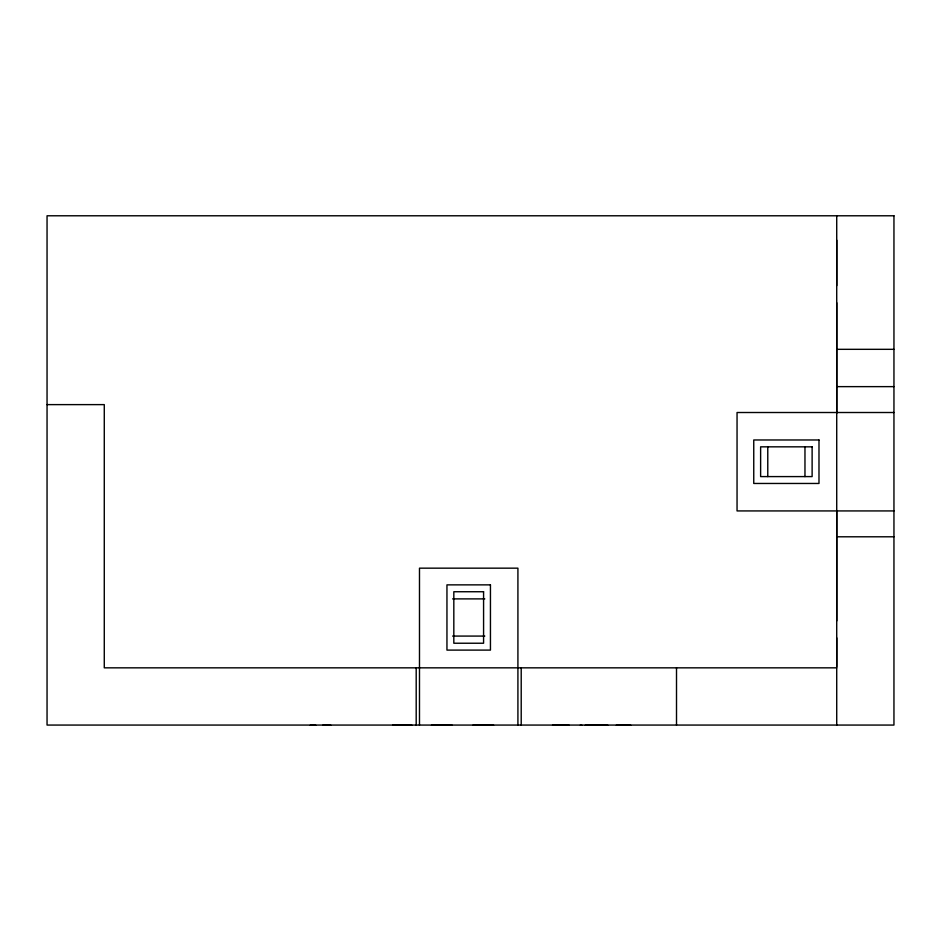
<?xml version="1.0" encoding="UTF-8"?>
<svg xmlns="http://www.w3.org/2000/svg" width="941" height="941" viewBox="0 0 941 941"><rect width="100%" height="100%" fill="white"/><g stroke="black" fill="none" stroke-linecap="round" stroke-linejoin="round"><path stroke-width="1.41" d="M416.193 725.064L416.193 667.839M836.725 666.687L836.725 637.869M836.725 620.931L836.725 510.551M836.725 413.123L836.725 302.743M836.725 285.652L836.725 240.19M585.278 725.217L597.982 725.217M392.644 725.217L411.923 725.217M552.555 725.217L569.105 725.217M431.46 725.217L452.139 725.217M472.923 725.217L493.602 725.217M322.81 725.217L330.809 725.217M616.343 725.217L624.33 725.217M595.053 725.217L607.768 725.217M836.725 349.323L893.95 349.323M836.725 386.633L893.95 386.633M47.05 404.618L104.275 404.618L104.275 667.839L836.725 667.839M893.95 412.511L737.05 412.511L737.05 510.928L893.95 510.928M836.725 536.793L893.95 536.793M452.621 598.888L484.791 598.888M452.621 636.081L484.791 636.081M310.271 725.217L315.741 725.217M625.259 725.217L630.729 725.217M313.318 725.217L310.589 725.217M580.315 725.064L581.856 725.217M836.725 215.783L836.725 725.064M804.967 446.834L804.967 476.593M767.774 446.834L767.774 476.593M676.508 667.839L676.508 725.064M521.208 667.839L521.208 725.064M517.915 725.064L517.915 568.164L419.486 568.164L419.486 725.064M893.95 215.783L47.05 215.783L47.05 725.064L893.95 725.064L893.95 215.783M818.988 439.976L753.753 439.976L753.753 483.462L818.988 483.462L818.988 439.976M812.118 446.834L760.622 446.834L760.622 476.593L812.118 476.593L812.118 446.834M490.449 584.867L446.951 584.867L446.951 650.102L490.449 650.102L490.449 584.867M483.58 591.736L453.821 591.736L453.821 643.232L483.58 643.232L483.58 591.736"/></g></svg>
